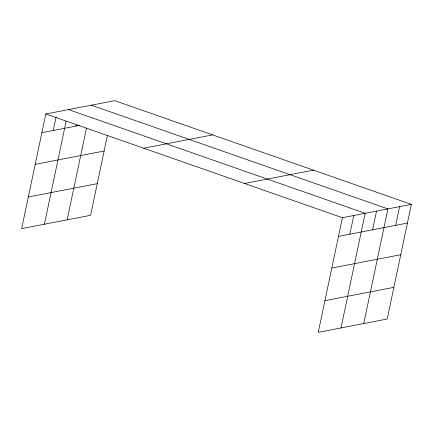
<?xml version="1.0" encoding="UTF-8"?>
<svg xmlns="http://www.w3.org/2000/svg" width="433" height="433" viewBox="0 0 433 433"><rect width="100%" height="100%" fill="white"/><g stroke="black" fill="none" stroke-linecap="round" stroke-linejoin="round"><path stroke-width="0.65" d="M411.35 204.376L342.411 217.696L318.25 332.338L387.194 319.013L411.35 204.376L114.75 100.662L45.806 113.987L21.65 228.624L90.589 215.304L107.471 135.188M53.243 130.485L56.095 116.942M44.399 224.229L66.114 121.191M75.992 126.084L76.268 124.796M67.147 219.834L86.535 127.849M349.848 234.193L353.788 215.499M341.004 327.943L365.16 213.301L68.56 109.587M372.596 229.799L376.537 211.104M363.752 323.543L387.908 208.906L91.309 105.192M395.692 225.333L399.632 206.638M41.871 132.682L79.786 125.353M35.197 164.345L104.136 151.02M143.686 148.21L212.625 134.885M28.324 196.966L97.263 183.641M244.531 183.473L313.47 170.147M338.471 236.396L407.41 223.071M331.797 268.054L400.736 254.734M324.923 300.675L393.862 287.355M45.806 113.987L342.411 217.696"/></g></svg>
